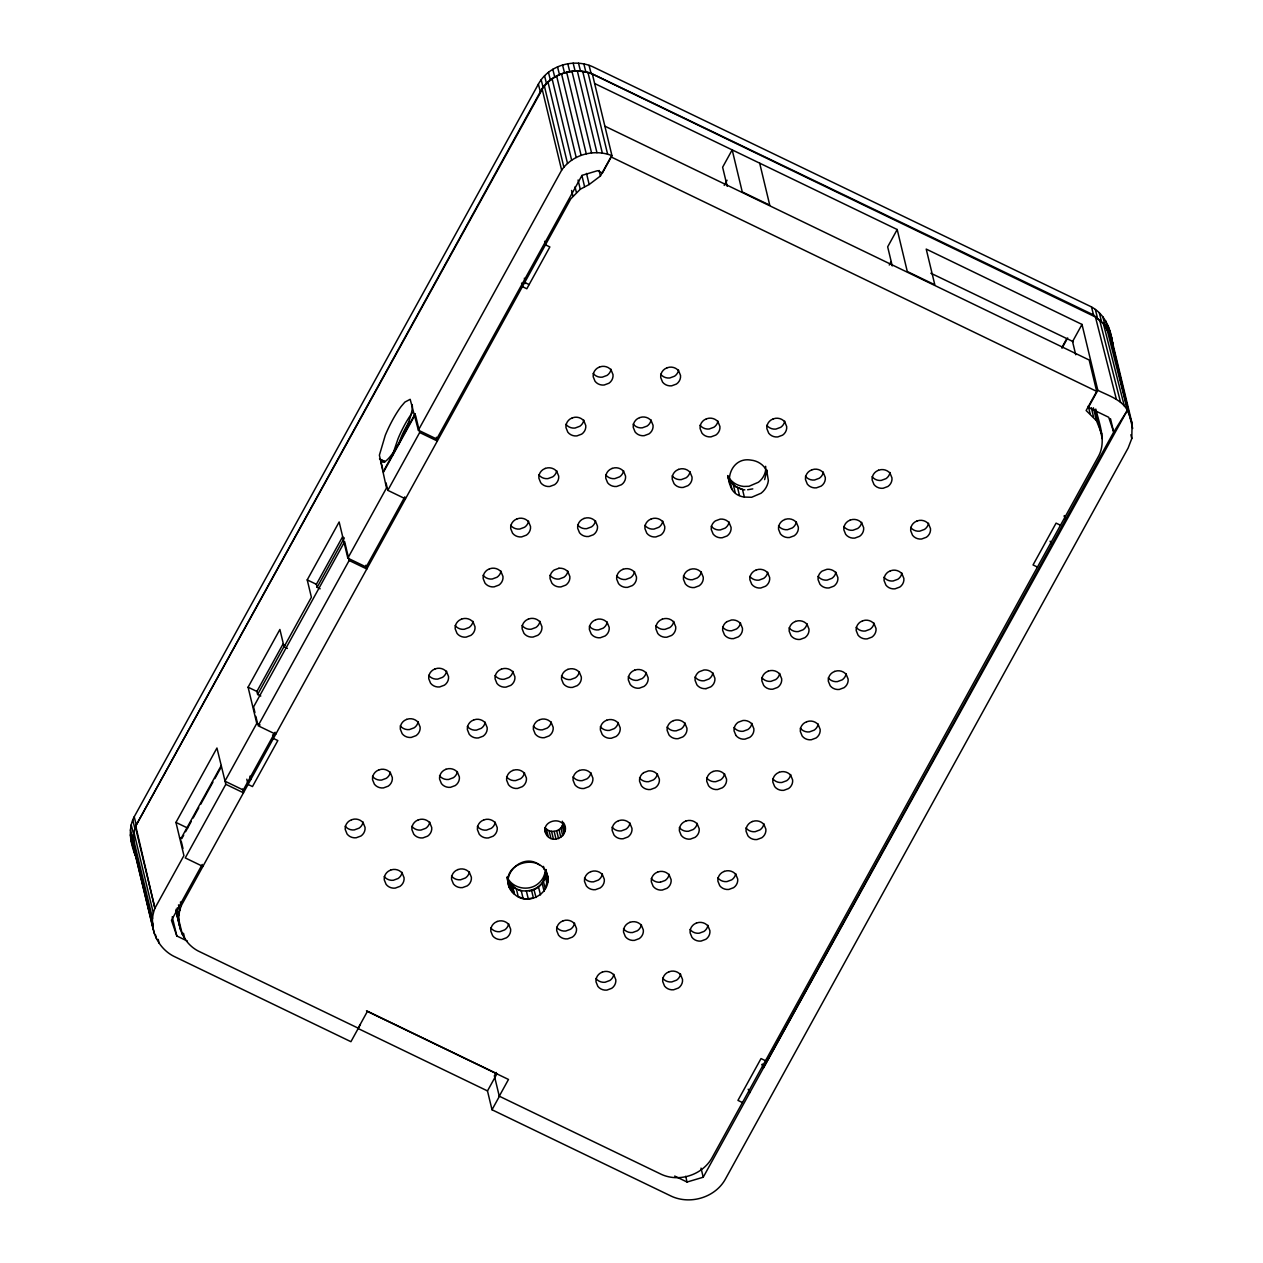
<?xml version="1.0" encoding="UTF-8"?>
<svg xmlns="http://www.w3.org/2000/svg" width="1263" height="1263" viewBox="0 0 1263 1263"><rect width="100%" height="100%" fill="white"/><g stroke="black" fill="none" stroke-linecap="round" stroke-linejoin="round"><path stroke-width="1.5" d="M539.522 865.013C521.761 850.93 496.106 878.543 514.088 893.825C527.681 907.592 553.541 892.31 547.021 873.885M130.91 839.927L136.151 857.435C130.799 844.821 127.342 829.554 134.21 816.782L538.385 84.132C548.758 64.997 574.76 57.782 593.989 67.349L1090.9 306.625C1104.494 313.682 1110.809 328.696 1112.624 343.189L1109.688 330.322M134.178 852.73L132.394 837.748L135.33 826.76L154.923 908.334C147.408 926.758 157.465 948.971 175.304 957.007L350.925 1041.691L360.413 1024.482M153.076 928.81L133.499 847.236L133.799 831.749L153.391 913.323M154.923 908.334L135.725 825.923L542.048 88.631C552.815 72.891 574.886 67.05 592.379 74.107L1095.447 316.997L1103.42 323.77L1111.203 336.968L1132.09 423.452L1131.79 438.529L1128.127 448.033L725.499 1178.916C715.411 1197.498 690.387 1204.965 671.411 1196.235L492.002 1109.751L487.486 1090.916L496.975 1073.724L366.475 1010.763M564.924 828.875C563.519 815.251 540.58 820.492 545.727 833.375C551.663 846.557 571.871 834.811 563.424 822.592M1101.825 434.03L1096.489 420.737L1086.148 410.522L1096.694 391.388L610.976 156.88L600.43 175.999L589.174 184.509L580.27 189.245L570.781 198.859L181.698 904.876C173.868 922.164 182.646 944.061 199.838 951.797L358.171 1028.145L367.391 1011.41L508.484 1079.455L499.264 1096.189L661.433 1174.385C679.478 1182.61 702.844 1174.811 712.269 1157.35L1097.831 457.474C1106.941 442.318 1099.552 424.542 1095.795 409.07M529.213 891.094C539.412 889.61 547.416 879.711 545.884 869.465L547.684 877.311M545.758 871.77L543.343 880.974L545.221 888.82L547.668 879.332L545.663 869.797M767.004 470.089L764.636 479.624M546.958 835.522L545.079 827.675C550.037 834.196 561.64 831.654 562.966 823.476M541.18 79.79L543.169 87.684L134.715 827.881L132.726 819.987M275.113 732.24L243.27 790.022L224.925 781.181L256.768 723.399L248.085 687.198L279.897 629.463L284.064 646.814L287.411 648.424M284.064 646.814L311.393 597.241L307.225 579.891L339.147 521.966L347.83 558.151L366.175 566.992L404.823 496.864M155.302 907.497L183.924 855.588L175.952 822.418L216.952 748.012L225.824 784.307L185.251 857.924L202.885 866.434M384.978 461.816L381.442 460.111L380.826 461.248L382.578 468.557M260.794 696.008L257.62 694.476L256.894 691.461L283.101 643.909M320.171 588.795L317.124 587.327L316.397 584.311L342.683 536.601M257.62 694.476L284.759 645.219M317.124 587.327L344.341 537.912M180.72 839.09L221.293 765.473M383.289 471.525L415.164 413.68M383.463 472.22L415.338 414.39M183.703 835.143L181.809 838.569L179.567 837.495M185.582 831.717L191.25 821.455M193.144 818.029L198.796 807.752M200.691 804.326L212.958 782.065M214.836 778.639L220.504 768.362M347.83 558.151L386.494 488.007L379.389 455.185L385.278 435.309A34.354 7.231 -64.2 0 1 401.208 406.386L404.918 402.076L410.175 399.313L418.369 430.178L436.698 439.019L582.006 175.368L597.573 170.694L602.404 173.031L611.955 155.681L592.379 74.107M418.369 430.178L561.64 170.189C572.392 154.449 594.478 148.608 611.955 155.681M254.937 712.553L253.579 706.901L344.641 541.653L349.156 560.488L258.094 725.736L275.729 734.245M405.455 498.853L387.82 490.344L419.679 432.514L415.622 415.574M202.254 864.429L171.468 920.301L176.82 935.978L187.413 941.093M544.637 241.296L545.458 244.817L549.863 246.948L526.813 288.769L522.408 286.638L521.587 283.117M724.204 185.393L727.046 180.246M594.636 83.516L897.204 229.534L887.668 246.838L892.246 265.925M889.263 265.025L891.157 261.583M496.217 1072.445L494.37 1075.792L499.264 1096.189M492.002 1109.751L499.595 1095.984M1062.072 347.183L1066.809 338.595M1061.994 348.241L1067.677 337.931M897.204 229.534L907.292 271.513L934.809 284.775L926.221 249.095L1082.012 324.433L1072.555 341.578L1075.729 354.761M1082.012 324.433L1097.831 390.314L1088.374 407.46L1108.709 417.279L1113.713 432.088L703.223 1177.227L687.056 1182.026L674.695 1176.058M761.857 1064.441L763.468 1067.882L1127.527 410.049L1109.23 332.264L1128.822 413.838L1132.09 423.452M543.343 880.974C538.512 889.436 528.013 892.436 518.935 890.241M544.29 86.358C555.104 72.733 574.712 67.713 591.037 73.238L1093.521 314.929L1104.809 324.607L1111.677 338.216M726.714 621.759L731.53 619.975A10.151 9.615 -13.5 0 1 740.607 623.717L742.455 628.232A9.709 9.204 -13.5 0 1 738.381 636.836L733.566 638.62A10.151 9.615 -13.5 0 1 724.488 634.879L722.657 630.363A9.709 9.204 -13.5 0 1 726.714 621.759M643.641 772.672L648.456 770.888A10.151 9.615 -13.5 0 1 657.534 774.629L659.365 779.145A9.709 9.204 -13.5 0 1 655.292 787.749L650.477 789.533A10.151 9.615 -13.5 0 1 641.399 785.791L639.567 781.276A9.709 9.204 -13.5 0 1 643.641 772.656M558.925 568.255L554.125 570.039A9.709 9.204 -13.5 0 0 550.052 578.643L551.884 583.159A10.151 9.615 -13.5 0 0 560.961 586.9L565.777 585.116A9.709 9.204 -13.5 0 0 569.85 576.512L568.018 571.997A10.151 9.615 -13.5 0 0 558.925 568.255M706.001 688.635L710.816 686.851A9.709 9.204 -13.5 0 0 714.89 678.247L713.058 673.716A10.151 9.615 -13.5 0 0 703.965 669.974L699.165 671.758A9.709 9.204 -13.5 0 0 695.092 680.378L696.923 684.893A10.151 9.615 -13.5 0 0 706.001 688.635M660.36 882.221L665.175 880.437A9.709 9.204 -13.5 0 0 669.169 874.28M506.937 877.248L508.878 882.269L516.362 888.852L518.256 896.698L525.455 899.098L533.396 898.009L531.518 890.162M752.795 488.892L747.633 489.744M744.349 497.069L751.643 497.275L761.068 493.233A19.403 18.377 -13.5 0 0 768.362 480.54L766.783 470.957L764.068 466.805A20.334 19.245 -13.5 0 0 750.696 460.079C727.267 456.132 720.336 493.801 744.349 497.069L742.439 489.302L735.066 486.397L728.514 478.788M513.741 887.826L520.893 890.51M1097.831 390.314C1109.025 395.982 1124.591 400.403 1128.822 413.838M930.847 273.218L1073.345 341.736M605.23 126.347L1089.164 360.002L1096.694 391.388M1060.494 525.25L1056.089 523.119L1033.039 564.956L1037.46 567.071M524.713 282.454L529.118 284.585M419.679 432.514L437.33 441.024L436.414 437.251M379.5 458.895L384.505 461.311M349.156 560.488L366.807 568.997L365.891 565.224M307.225 579.891L316.397 584.311M248.085 687.198L256.894 691.461M256.768 723.399L260.099 725.009M225.824 784.307L243.459 792.801L242.559 789.043M765.457 1060.715L761.021 1058.568L737.955 1100.389L742.407 1102.536M175.952 822.418L187.619 828.039M358.755 1028.824L487.486 1090.916M727.867 476.546C730.361 483.808 737.308 489.049 744.823 489.87M727.741 475.567L730.456 479.719A20.334 19.245 -13.5 0 0 743.812 486.46L749.006 486.287L758.432 482.245A19.403 18.377 -13.5 0 0 765.725 469.568L765.646 466.3M507.189 877.232C512.478 888.473 528.313 891.599 537.88 883.911A19.403 18.377 -13.5 0 0 545.174 871.217M508.073 881.542L509.905 884.384M836.043 573.039L837.874 577.554A9.709 9.204 -13.5 0 1 833.817 586.174L829.002 587.958A10.151 9.615 -13.5 0 1 819.924 584.216L818.092 579.685A9.709 9.204 -13.5 0 1 822.15 571.081L826.965 569.297A10.151 9.615 -13.5 0 1 836.043 573.039M729.24 522.866L731.072 527.381A9.709 9.204 -13.5 0 1 727.014 535.986L722.199 537.77A10.151 9.615 -13.5 0 1 713.121 534.028L711.274 529.513A9.709 9.204 -13.5 0 1 715.347 520.909L720.163 519.125A10.151 9.615 -13.5 0 1 729.24 522.866M735.903 735.398L734.071 730.882A9.709 9.204 -13.5 0 1 738.145 722.278L742.96 720.494A10.151 9.615 -13.5 0 1 752.038 724.236L753.869 728.751A9.709 9.204 -13.5 0 1 749.796 737.355L744.981 739.139A10.151 9.615 -13.5 0 1 735.903 735.398M1064.046 515.888L1065.656 519.33L1064.741 515.572M1050.106 541.196L1051.7 544.637M748.201 1089.227L749.796 1092.669M133.499 847.236L136.846 857.103M547.732 877.043C543.074 850.488 497.985 862.961 509.826 888.205L507.947 880.358M533.965 889.752L536.08 897.504M1111.203 336.968L1112.908 345.225M508.878 882.269L510.868 890.052M1106.625 327.843L1127.527 410.049L1113.713 432.088L1110.493 418.7M1103.42 323.77L1124.323 405.976M1099.663 320.139L1120.565 402.344M1095.447 316.997L1116.35 399.203M538.527 887.115L540.517 894.899M545.19 876.364L547.179 884.242M1108.046 325.522L1110.019 333.416M1105.741 320.96L1107.73 328.854M1102.82 316.713L1104.809 324.607M1099.331 312.877L1101.32 320.77M1095.337 309.482L1097.326 317.376M1091.532 307.035L1093.521 314.929M589.047 65.344L591.037 73.238M583.869 63.971L585.858 71.865M578.533 63.229L580.522 71.123M573.134 63.15L575.123 71.044M567.782 63.734L569.755 71.628M562.54 64.966L564.529 72.859M557.52 66.828L559.493 74.722M552.784 69.291L554.773 77.185M548.442 72.307L550.431 80.201M544.558 75.827L546.532 83.721M538.385 84.132L540.375 92.025M134.21 816.782L136.199 824.676M131.226 824.85L133.215 832.743M130.405 829.854L132.394 837.748M130.31 834.906L132.283 842.8M545.727 871.486L547.668 879.332M512.162 886.026L514.088 893.825M507.205 878.827L508.358 883.532M737.56 487.613L739.471 495.428M733.314 484.787L735.208 492.617M1113.113 346.899L1132.69 428.473M1130.874 434.74L1131.79 438.529M1095.558 410.57L1102.331 438.814M1095.337 410.143L1098.873 424.921M1093.379 407.807L1096.489 420.737M1091.311 407.665L1093.537 416.901M1088.296 406.086L1090.064 413.475M759.679 163.164L769.751 205.174L742.249 191.897L732.177 149.871L722.625 167.221L727.204 186.308M730.014 481.014L731.893 488.86M588.021 72.638L607.614 154.197M582.748 71.549L602.34 153.123M577.38 71.123L596.957 152.681M599.104 170.473L600.43 175.999M571.981 71.344L591.558 152.918M566.661 72.244L586.253 153.802M586.521 173.441L589.174 184.509M561.514 73.775L581.091 155.333M581.911 175.525L584.564 186.608M556.62 75.922L576.196 157.48M578.059 180.025L580.27 189.245M552.073 78.638L571.65 160.212M575.028 186.861L576.37 192.402M547.937 81.906L567.513 163.464M571.571 190.445L572.913 195.986M544.29 85.631L563.866 167.205M542.048 88.631L561.64 170.189M762.552 1064.109L763.468 1067.882M701.028 1168.133L703.223 1177.227M685.683 1176.279L687.056 1182.026M562.335 821.218L564.845 831.322M562.224 825.828L564.103 833.675M560.867 827.928L562.745 835.774M558.972 829.633L560.851 837.48M556.683 830.817L558.578 838.664M554.157 831.417L556.052 839.264M551.568 831.37L553.447 839.216M549.073 830.691L550.952 838.537M546.39 828.844L548.268 836.69M544.969 830.233L545.727 833.375M543.485 866.402L544.242 869.544M542.206 883.469L544.1 891.315M512.589 886.326L514.483 894.172M511.515 885.347L513.394 893.194M509.999 883.626L511.878 891.457M508.073 880.595L509.952 888.442M386.004 482.813L387.82 490.344M272.587 734.94L273.424 738.429L277.828 740.56L252.474 786.565L248.069 784.434L246.806 779.208M255.836 716.326L257.636 723.857M249.963 776.114L250.8 779.587M181.177 840.984L182.977 848.515M180.435 901.971L181.319 905.666M178.493 904.892L179.82 910.434M183.514 933.294L184.84 938.835M177.215 907.955L178.999 915.328M176.173 909.202L182.377 934.541M176.11 911.507L180.546 929.963M175.81 910.418L179.362 925.179M172.21 916.812L176.82 935.978M158.207 939.419L159.122 943.224M132.978 836.895L152.555 918.454M151.876 919.701L153.249 925.4M155.523 934.888L156.438 938.677M132.868 842.074L152.46 923.648M134.825 852.272L154.418 933.846M728.135 476.404L728.877 479.545M728.23 478.124L729.73 484.392M526.387 890.999L528.281 898.94M521.224 890.541L523.087 898.467M524.35 278.223L525.582 283.496M510.71 884.479L512.525 892.373M547.116 879.001L547.81 882.206M412.085 404.523L412.401 406.512A32.98 6.947 -64.2 0 1 400.592 440.14L396.55 447.339A32.98 6.947 -64.2 0 1 381.6 461.137L381.442 460.111M393.03 454.822A29.712 6.252 -64.2 0 1 393.724 451.444L398.098 438.577A30.596 6.441 -64.2 0 1 412.291 412.827M398.903 443.818A19.324 4.073 -64.2 0 1 409.654 421.416M600.351 726.667A10.151 9.615 -13.5 0 0 609.429 730.409L614.244 728.625A9.709 9.204 -13.5 0 0 618.239 722.468M573.039 776.919A10.151 9.615 -13.5 0 0 582.117 780.66L586.932 778.876A9.709 9.204 -13.5 0 0 590.926 772.719M680.552 973.994A9.709 9.204 -13.5 0 1 676.558 980.167L671.742 981.935A10.151 9.615 -13.5 0 1 662.665 978.194M384.22 876.538A10.151 9.615 -13.5 0 0 393.298 880.279L398.113 878.495A9.709 9.204 -13.5 0 0 402.108 872.338M429.767 822.134A9.709 9.204 -13.5 0 1 425.773 828.291L420.958 830.075A10.151 9.615 -13.5 0 1 411.88 826.334M612.129 827.186A10.151 9.615 -13.5 0 0 621.207 830.928L626.022 829.144A9.709 9.204 -13.5 0 0 630.016 822.987M700.065 425.268A10.151 9.615 -13.5 0 0 709.143 429.01L713.958 427.226A9.709 9.204 -13.5 0 0 717.952 421.068M672.184 475.867A10.151 9.615 -13.5 0 0 681.262 479.608L686.077 477.824A9.709 9.204 -13.5 0 0 690.072 471.667M616.628 575.754A10.151 9.615 -13.5 0 0 625.706 579.496L630.521 577.712A9.709 9.204 -13.5 0 0 634.515 571.555M565.919 424.321A10.151 9.615 -13.5 0 0 575.012 428.062L579.812 426.278A9.709 9.204 -13.5 0 0 583.806 420.121M538.843 474.888A10.151 9.615 -13.5 0 0 547.921 478.63L552.736 476.846A9.709 9.204 -13.5 0 0 556.73 470.689M455.154 625.548A10.151 9.615 -13.5 0 0 464.231 629.29L469.047 627.506A9.709 9.204 -13.5 0 0 473.041 621.349M660.36 882.221A10.151 9.615 -13.5 0 1 651.282 878.48M818.187 723.983A9.709 9.204 -13.5 0 1 814.193 730.14L809.378 731.924A10.151 9.615 -13.5 0 1 800.3 728.183M828.275 677.884A10.151 9.615 -13.5 0 0 837.353 681.625L842.168 679.841A9.709 9.204 -13.5 0 0 846.163 673.684M818.045 576.37A10.151 9.615 -13.5 0 0 827.123 580.112L831.922 578.328A9.709 9.204 -13.5 0 0 835.917 572.171M872.117 476.688A10.151 9.615 -13.5 0 0 881.195 480.429L886.01 478.645A9.709 9.204 -13.5 0 0 890.005 472.488M910.655 527.429A10.151 9.615 -13.5 0 0 919.732 531.17L924.532 529.386A9.709 9.204 -13.5 0 0 928.542 523.229M884.021 577.254A10.151 9.615 -13.5 0 0 893.115 580.996L897.914 579.228A9.709 9.204 -13.5 0 0 901.908 573.055M577.633 524.919A10.151 9.615 -13.5 0 0 586.711 528.66L591.526 526.876A9.709 9.204 -13.5 0 0 595.52 520.719M856.172 627.301A10.151 9.615 -13.5 0 0 865.25 631.042L870.065 629.258A9.709 9.204 -13.5 0 0 874.059 623.101M655.876 625.627A10.151 9.615 -13.5 0 0 664.954 629.369L669.769 627.585A9.709 9.204 -13.5 0 0 673.763 621.428M683.409 575.975A10.151 9.615 -13.5 0 0 692.487 579.717L697.302 577.933A9.709 9.204 -13.5 0 0 701.297 571.776M766.83 425.347A10.151 9.615 -13.5 0 0 775.908 429.088L780.723 427.304A9.709 9.204 -13.5 0 0 784.718 421.147M556.651 927.295A10.151 9.615 -13.5 0 0 565.729 931.036L570.544 929.252A9.709 9.204 -13.5 0 0 574.539 923.095M451.523 876.033A10.151 9.615 -13.5 0 0 460.6 879.774L465.416 877.99A9.709 9.204 -13.5 0 0 469.41 871.833M477.382 826.381A10.151 9.615 -13.5 0 0 486.46 830.123L491.275 828.339A9.709 9.204 -13.5 0 0 495.27 822.181M584.469 878.101A10.151 9.615 -13.5 0 0 593.547 881.842L598.362 880.058A9.709 9.204 -13.5 0 0 602.356 873.901M345.194 826.191A10.151 9.615 -13.5 0 0 354.272 829.933L359.087 828.149A9.709 9.204 -13.5 0 0 363.081 821.992M439.524 775.735A10.151 9.615 -13.5 0 0 448.618 779.476L453.417 777.692A9.709 9.204 -13.5 0 0 457.411 771.535M400.276 725.846A10.151 9.615 -13.5 0 0 409.354 729.588L414.169 727.804A9.709 9.204 -13.5 0 0 418.164 721.647M467.342 726.383A10.151 9.615 -13.5 0 0 476.419 730.125L481.219 728.341A9.709 9.204 -13.5 0 0 485.213 722.183M506.589 776.84A10.151 9.615 -13.5 0 0 515.667 780.581L520.467 778.797A9.709 9.204 -13.5 0 0 524.477 772.64M533.333 726.114A10.151 9.615 -13.5 0 0 542.411 729.856L547.226 728.088A9.709 9.204 -13.5 0 0 551.221 721.915M428.694 675.358A10.151 9.615 -13.5 0 0 437.772 679.099L442.587 677.315A9.709 9.204 -13.5 0 0 446.581 671.158M561.482 675.831A10.151 9.615 -13.5 0 0 570.56 679.573L575.375 677.789A9.709 9.204 -13.5 0 0 579.37 671.632M644.904 525.345A10.151 9.615 -13.5 0 0 653.981 529.086L658.797 527.303A9.709 9.204 -13.5 0 0 662.791 521.145M589.347 626.164A10.151 9.615 -13.5 0 0 598.425 629.905L603.24 628.137A9.709 9.204 -13.5 0 0 607.235 621.964M660.675 374.243A10.151 9.615 -13.5 0 0 669.753 377.984L674.568 376.2A9.709 9.204 -13.5 0 0 678.563 370.043M633.205 424.1A10.151 9.615 -13.5 0 0 642.283 427.841L647.098 426.057A9.709 9.204 -13.5 0 0 651.092 419.9M605.719 474.888A10.151 9.615 -13.5 0 0 614.797 478.63L619.596 476.846A9.709 9.204 -13.5 0 0 623.59 470.689M550.005 575.312A10.151 9.615 -13.5 0 0 559.083 579.054L563.898 577.27A9.709 9.204 -13.5 0 0 567.892 571.113M522.077 625.485A10.151 9.615 -13.5 0 0 531.155 629.227L535.97 627.443A9.709 9.204 -13.5 0 0 539.964 621.285M593.168 373.438A10.151 9.615 -13.5 0 0 602.246 377.179L607.061 375.395A9.709 9.204 -13.5 0 0 611.055 369.238M510.662 525.313A10.151 9.615 -13.5 0 0 519.74 529.055L524.555 527.271A9.709 9.204 -13.5 0 0 528.55 521.114M483.129 575.281A10.151 9.615 -13.5 0 0 492.207 579.022L497.022 577.238A9.709 9.204 -13.5 0 0 501.016 571.081M690.072 929.489A10.151 9.615 -13.5 0 0 699.149 933.231L703.965 931.447A9.709 9.204 -13.5 0 0 707.959 925.29M735.745 873.664A9.709 9.204 -13.5 0 1 731.751 879.822L726.935 881.59A10.151 9.615 -13.5 0 1 717.858 877.864M679.352 827.533A10.151 9.615 -13.5 0 0 688.43 831.275L693.245 829.491A9.709 9.204 -13.5 0 0 697.239 823.334M746.023 827.96A10.151 9.615 -13.5 0 0 755.1 831.701L759.916 829.917A9.709 9.204 -13.5 0 0 763.91 823.76M772.782 778.75A10.151 9.615 -13.5 0 0 781.86 782.492L786.675 780.708A9.709 9.204 -13.5 0 0 790.67 774.551M706.696 777.929A10.151 9.615 -13.5 0 0 715.774 781.671L720.589 779.887A9.709 9.204 -13.5 0 0 724.583 773.73M667.101 727.093A10.151 9.615 -13.5 0 0 676.179 730.835L680.994 729.051A9.709 9.204 -13.5 0 0 684.988 722.894M734.024 727.551A10.151 9.615 -13.5 0 0 743.102 731.293L747.917 729.509A9.709 9.204 -13.5 0 0 751.911 723.352M761.826 677.615A10.151 9.615 -13.5 0 0 770.904 681.357L775.719 679.573A9.709 9.204 -13.5 0 0 779.713 673.416M695.045 677.047A10.151 9.615 -13.5 0 0 704.123 680.789L708.938 679.005A9.709 9.204 -13.5 0 0 712.932 672.847M722.61 627.032A10.151 9.615 -13.5 0 0 731.687 630.774L736.503 628.99A9.709 9.204 -13.5 0 0 740.497 622.833M789.138 627.853A10.151 9.615 -13.5 0 0 798.216 631.595L803.031 629.811A9.709 9.204 -13.5 0 0 807.025 623.654M628.295 676.605A10.151 9.615 -13.5 0 0 637.373 680.347L642.188 678.563A9.709 9.204 -13.5 0 0 646.182 672.405M595.962 978.525A10.151 9.615 -13.5 0 0 605.04 982.267L609.855 980.483A9.709 9.204 -13.5 0 0 613.85 974.326M623.496 928.794A10.151 9.615 -13.5 0 0 632.574 932.536L637.389 930.752A9.709 9.204 -13.5 0 0 641.383 924.595M639.52 777.945A10.151 9.615 -13.5 0 0 648.598 781.686L653.413 779.903A9.709 9.204 -13.5 0 0 657.407 773.745M372.474 776.335A10.151 9.615 -13.5 0 0 381.568 780.076L386.367 778.292A9.709 9.204 -13.5 0 0 390.362 772.135M495.049 675.547A10.151 9.615 -13.5 0 0 504.126 679.289L508.942 677.505A9.709 9.204 -13.5 0 0 512.936 671.348M805.447 476.277A10.151 9.615 -13.5 0 0 814.524 480.019L819.34 478.235A9.709 9.204 -13.5 0 0 823.334 472.078M778.497 525.945A10.151 9.615 -13.5 0 0 787.575 529.686L792.39 527.902A9.709 9.204 -13.5 0 0 796.385 521.745M749.827 576.402A10.151 9.615 -13.5 0 0 758.921 580.159L763.72 578.375A9.709 9.204 -13.5 0 0 767.715 572.202M843.81 526.529A10.151 9.615 -13.5 0 0 852.888 530.271L857.703 528.487A9.709 9.204 -13.5 0 0 861.698 522.329M508.673 923.742A9.709 9.204 -13.5 0 1 504.679 929.9L499.864 931.684A10.151 9.615 -13.5 0 1 490.786 927.942M711.243 526.182A10.151 9.615 -13.5 0 0 720.32 529.923L725.12 528.139A9.709 9.204 -13.5 0 0 729.114 521.982M599.562 366.965L597.288 368.165A9.709 9.204 -13.5 0 0 593.215 376.769L595.047 381.284A10.151 9.615 -13.5 0 0 604.124 385.026L608.94 383.242A9.709 9.204 -13.5 0 0 613.013 374.637L611.181 370.122A10.151 9.615 -13.5 0 0 602.104 366.381L599.562 366.965M667.085 367.77L664.796 368.954A9.709 9.204 -13.5 0 0 660.723 377.574L662.554 382.089A10.151 9.615 -13.5 0 0 671.648 385.831L676.447 384.047A9.709 9.204 -13.5 0 0 680.52 375.443L678.689 370.912A10.151 9.615 -13.5 0 0 669.611 367.17L667.085 367.77M572.328 417.848L570.039 419.032A9.709 9.204 -13.5 0 0 565.982 427.636L567.813 432.167A10.151 9.615 -13.5 0 0 576.891 435.909L581.706 434.125A9.709 9.204 -13.5 0 0 585.764 425.505L583.932 420.989A10.151 9.615 -13.5 0 0 574.854 417.248L572.328 417.848M639.599 417.627L637.326 418.811A9.709 9.204 -13.5 0 0 633.252 427.415L635.084 431.946A10.151 9.615 -13.5 0 0 644.162 435.688L648.977 433.904A9.709 9.204 -13.5 0 0 653.05 425.299L651.219 420.768A10.151 9.615 -13.5 0 0 642.141 417.027L639.599 417.627M545.253 468.415L542.964 469.615A9.709 9.204 -13.5 0 0 538.891 478.219L540.722 482.734A10.151 9.615 -13.5 0 0 549.815 486.476L554.615 484.692A9.709 9.204 -13.5 0 0 558.688 476.088L556.857 471.573A10.151 9.615 -13.5 0 0 547.779 467.831L545.253 468.415M706.459 418.795L704.186 419.979A9.709 9.204 -13.5 0 0 700.112 428.599L701.944 433.114A10.151 9.615 -13.5 0 0 711.022 436.856L715.837 435.072A9.709 9.204 -13.5 0 0 719.91 426.468L718.079 421.937A10.151 9.615 -13.5 0 0 709.001 418.195L706.459 418.795M612.113 468.415L609.824 469.599A9.709 9.204 -13.5 0 0 605.766 478.203L607.598 482.734A10.151 9.615 -13.5 0 0 616.676 486.476L621.491 484.692A9.709 9.204 -13.5 0 0 625.548 476.072L623.717 471.557A10.151 9.615 -13.5 0 0 614.639 467.815L612.113 468.415M517.072 518.84L514.783 520.024A9.709 9.204 -13.5 0 0 510.71 528.629L512.541 533.16A10.151 9.615 -13.5 0 0 521.635 536.901L526.434 535.117A9.709 9.204 -13.5 0 0 530.507 526.497L528.676 521.982A10.151 9.615 -13.5 0 0 519.598 518.24L517.072 518.84M773.224 418.874L770.935 420.058A9.709 9.204 -13.5 0 0 766.878 428.662L768.709 433.193A10.151 9.615 -13.5 0 0 777.787 436.935L782.602 435.151A9.709 9.204 -13.5 0 0 786.675 426.531L784.844 422.016A10.151 9.615 -13.5 0 0 775.75 418.274L773.224 418.874M584.043 518.446L581.754 519.646A9.709 9.204 -13.5 0 0 577.68 528.25L579.528 532.765A10.151 9.615 -13.5 0 0 588.605 536.507L593.421 534.723A9.709 9.204 -13.5 0 0 597.478 526.118L595.647 521.603A10.151 9.615 -13.5 0 0 586.569 517.862L584.043 518.446M678.578 469.394L676.289 470.578A9.709 9.204 -13.5 0 0 672.232 479.198L674.063 483.713A10.151 9.615 -13.5 0 0 683.141 487.455L687.956 485.671A9.709 9.204 -13.5 0 0 692.029 477.067L690.182 472.536A10.151 9.615 -13.5 0 0 681.104 468.794L678.578 469.394M489.523 568.808L487.234 570.008A9.709 9.204 -13.5 0 0 483.176 578.612L485.008 583.127A10.151 9.615 -13.5 0 0 494.086 586.869L498.901 585.085A9.709 9.204 -13.5 0 0 502.974 576.481L501.127 571.965A10.151 9.615 -13.5 0 0 492.049 568.224L489.523 568.808M651.313 518.872L649.024 520.072A9.709 9.204 -13.5 0 0 644.951 528.676L646.798 533.191A10.151 9.615 -13.5 0 0 655.876 536.933L660.691 535.149A9.709 9.204 -13.5 0 0 664.748 526.545L662.917 522.029A10.151 9.615 -13.5 0 0 653.839 518.288L651.313 518.872M461.563 619.075L459.274 620.275A9.709 9.204 -13.5 0 0 455.201 628.879L457.032 633.394A10.151 9.615 -13.5 0 0 466.11 637.136L470.925 635.352A9.709 9.204 -13.5 0 0 474.999 626.748L473.167 622.233A10.151 9.615 -13.5 0 0 464.089 618.491L461.563 619.075M811.841 469.804L809.567 470.988A9.709 9.204 -13.5 0 0 805.494 479.593L807.325 484.124A10.151 9.615 -13.5 0 0 816.403 487.85L821.218 486.081A9.709 9.204 -13.5 0 0 825.292 477.461L823.46 472.946A10.151 9.615 -13.5 0 0 814.367 469.204L811.841 469.804M623.038 569.281L620.749 570.481A9.709 9.204 -13.5 0 0 616.676 579.086L618.523 583.601A10.151 9.615 -13.5 0 0 627.6 587.342L632.416 585.558A9.709 9.204 -13.5 0 0 636.473 576.954L634.642 572.439A10.151 9.615 -13.5 0 0 625.564 568.697L623.038 569.281M528.471 619.012L526.197 620.196A9.709 9.204 -13.5 0 0 522.124 628.8L523.956 633.331A10.151 9.615 -13.5 0 0 533.033 637.057L537.849 635.289A9.709 9.204 -13.5 0 0 541.922 626.669L540.09 622.154A10.151 9.615 -13.5 0 0 530.997 618.412L528.471 619.012M435.088 668.885L432.814 670.069A9.709 9.204 -13.5 0 0 428.741 678.689L430.572 683.204A10.151 9.615 -13.5 0 0 439.65 686.946L444.465 685.162A9.709 9.204 -13.5 0 0 448.539 676.558L446.707 672.027A10.151 9.615 -13.5 0 0 437.63 668.285L435.088 668.885M878.527 470.231L876.238 471.415A9.709 9.204 -13.5 0 0 872.165 480.019L873.996 484.534A10.151 9.615 -13.5 0 0 883.09 488.276L887.889 486.492A9.709 9.204 -13.5 0 0 891.962 477.888L890.131 473.372A10.151 9.615 -13.5 0 0 881.053 469.631L878.527 470.231M784.891 519.472L782.602 520.672A9.709 9.204 -13.5 0 0 778.545 529.276L780.376 533.791A10.151 9.615 -13.5 0 0 789.454 537.533L794.269 535.749A9.709 9.204 -13.5 0 0 798.327 527.145L796.495 522.629A10.151 9.615 -13.5 0 0 787.417 518.888L784.891 519.472M689.819 569.502L687.53 570.687A9.709 9.204 -13.5 0 0 683.457 579.291L685.304 583.822A10.151 9.615 -13.5 0 0 694.382 587.563L699.197 585.779A9.709 9.204 -13.5 0 0 703.254 577.159L701.423 572.644A10.151 9.615 -13.5 0 0 692.345 568.903L689.819 569.502M595.741 619.707L593.468 620.891A9.709 9.204 -13.5 0 0 589.395 629.495L591.226 634.01A10.151 9.615 -13.5 0 0 600.304 637.752L605.119 635.968A9.709 9.204 -13.5 0 0 609.192 627.364L607.361 622.848A10.151 9.615 -13.5 0 0 598.267 619.107L595.741 619.707M501.443 669.09L499.153 670.274A9.709 9.204 -13.5 0 0 495.096 678.878L496.927 683.394A10.151 9.615 -13.5 0 0 506.005 687.135L510.82 685.351A9.709 9.204 -13.5 0 0 514.894 676.747L513.062 672.232A10.151 9.615 -13.5 0 0 503.969 668.49L501.443 669.09M406.67 719.373L404.381 720.557A9.709 9.204 -13.5 0 0 400.324 729.161L402.155 733.692A10.151 9.615 -13.5 0 0 411.233 737.434L416.048 735.65A9.709 9.204 -13.5 0 0 420.121 727.03L418.274 722.515A10.151 9.615 -13.5 0 0 409.196 718.773L406.67 719.373M850.22 520.056L847.931 521.24A9.709 9.204 -13.5 0 0 843.858 529.844L845.689 534.36A10.151 9.615 -13.5 0 0 854.783 538.101L859.582 536.317A9.709 9.204 -13.5 0 0 863.655 527.713L861.824 523.198A10.151 9.615 -13.5 0 0 852.746 519.456L850.22 520.056M756.237 569.945L753.948 571.129A9.709 9.204 -13.5 0 0 749.875 579.733L751.722 584.248A10.151 9.615 -13.5 0 0 760.8 587.99L765.615 586.206A9.709 9.204 -13.5 0 0 769.672 577.601L767.841 573.086A10.151 9.615 -13.5 0 0 758.763 569.345L756.237 569.945M662.286 619.154L659.996 620.338A9.709 9.204 -13.5 0 0 655.923 628.942L657.755 633.473A10.151 9.615 -13.5 0 0 666.832 637.215L671.648 635.431A9.709 9.204 -13.5 0 0 675.721 626.811L673.889 622.296A10.151 9.615 -13.5 0 0 664.812 618.554L662.286 619.154M567.876 669.358L565.587 670.558A9.709 9.204 -13.5 0 0 561.53 679.162L563.361 683.678A10.151 9.615 -13.5 0 0 572.439 687.419L577.254 685.635A9.709 9.204 -13.5 0 0 581.327 677.031L579.496 672.516A10.151 9.615 -13.5 0 0 570.402 668.774L567.876 669.358M473.736 719.91L471.446 721.094A9.709 9.204 -13.5 0 0 467.389 729.698L469.22 734.229A10.151 9.615 -13.5 0 0 478.298 737.971L483.113 736.187A9.709 9.204 -13.5 0 0 487.171 727.567L485.339 723.052A10.151 9.615 -13.5 0 0 476.262 719.31L473.736 719.91M378.884 769.877L376.595 771.062A9.709 9.204 -13.5 0 0 372.538 779.666L374.369 784.181A10.151 9.615 -13.5 0 0 383.447 787.923L388.262 786.139A9.709 9.204 -13.5 0 0 392.319 777.534L390.488 773.019A10.151 9.615 -13.5 0 0 381.41 769.278L378.884 769.877M917.049 520.956L914.759 522.14A9.709 9.204 -13.5 0 0 910.702 530.744L912.533 535.275A10.151 9.615 -13.5 0 0 921.611 539.017L926.426 537.233A9.709 9.204 -13.5 0 0 930.484 528.613L928.652 524.098A10.151 9.615 -13.5 0 0 919.575 520.356L917.049 520.956M539.743 719.657L537.454 720.841A9.709 9.204 -13.5 0 0 533.381 729.446L535.212 733.961A10.151 9.615 -13.5 0 0 544.306 737.703L549.105 735.919A9.709 9.204 -13.5 0 0 553.178 727.314L551.347 722.799A10.151 9.615 -13.5 0 0 542.269 719.057L539.743 719.657M634.705 670.132L632.416 671.316A9.709 9.204 -13.5 0 0 628.343 679.936L630.19 684.451A10.151 9.615 -13.5 0 0 639.267 688.193L644.083 686.409A9.709 9.204 -13.5 0 0 648.14 677.805L646.309 673.274A10.151 9.615 -13.5 0 0 637.231 669.548L634.705 670.132M445.934 769.278L443.645 770.462A9.709 9.204 -13.5 0 0 439.587 779.066L441.419 783.581A10.151 9.615 -13.5 0 0 450.496 787.323L455.311 785.539A9.709 9.204 -13.5 0 0 459.369 776.934L457.538 772.419A10.151 9.615 -13.5 0 0 448.46 768.678L445.934 769.278M351.603 819.719L349.314 820.903A9.709 9.204 -13.5 0 0 345.241 829.523L347.088 834.038A10.151 9.615 -13.5 0 0 356.166 837.779L360.981 835.995A9.709 9.204 -13.5 0 0 365.039 827.391L363.207 822.86A10.151 9.615 -13.5 0 0 354.129 819.119L351.603 819.719M890.431 570.797L888.142 571.981A9.709 9.204 -13.5 0 0 884.084 580.585L885.916 585.101A10.151 9.615 -13.5 0 0 894.993 588.842L899.809 587.058A9.709 9.204 -13.5 0 0 903.866 578.454L902.035 573.939A10.151 9.615 -13.5 0 0 892.957 570.197L890.431 570.797M795.548 621.396L793.259 622.58A9.709 9.204 -13.5 0 0 789.186 631.184L791.017 635.699A10.151 9.615 -13.5 0 0 800.111 639.441L804.926 637.657A9.709 9.204 -13.5 0 0 808.983 629.053L807.152 624.538A10.151 9.615 -13.5 0 0 798.074 620.796L795.548 621.396M606.745 720.194L604.472 721.378A9.709 9.204 -13.5 0 0 600.399 729.998L602.23 734.513A10.151 9.615 -13.5 0 0 611.308 738.255L616.123 736.471A9.709 9.204 -13.5 0 0 620.196 727.867L618.365 723.336A10.151 9.615 -13.5 0 0 609.271 719.594L606.745 720.194M418.29 819.861L416.001 821.045A9.709 9.204 -13.5 0 0 411.927 829.665L413.759 834.18A10.151 9.615 -13.5 0 0 422.837 837.922L427.652 836.138A9.709 9.204 -13.5 0 0 431.725 827.533L429.894 823.002A10.151 9.615 -13.5 0 0 420.816 819.261L418.29 819.861M512.983 770.367L510.694 771.567A9.709 9.204 -13.5 0 0 506.637 780.171L508.468 784.686A10.151 9.615 -13.5 0 0 517.546 788.428L522.361 786.644A9.709 9.204 -13.5 0 0 526.418 778.04L524.587 773.524A10.151 9.615 -13.5 0 0 515.509 769.783L512.983 770.367M862.582 620.828L860.292 622.012A9.709 9.204 -13.5 0 0 856.219 630.616L858.051 635.147A10.151 9.615 -13.5 0 0 867.128 638.889L871.944 637.105A9.709 9.204 -13.5 0 0 876.017 628.485L874.185 623.969A10.151 9.615 -13.5 0 0 865.108 620.228L862.582 620.828M673.495 720.62L671.221 721.805A9.709 9.204 -13.5 0 0 667.148 730.409L668.98 734.94A10.151 9.615 -13.5 0 0 678.057 738.681L682.873 736.897A9.709 9.204 -13.5 0 0 686.946 728.277L685.114 723.762A10.151 9.615 -13.5 0 0 676.021 720.021L673.495 720.62M768.236 671.142L765.946 672.326A9.709 9.204 -13.5 0 0 761.873 680.931L763.705 685.462A10.151 9.615 -13.5 0 0 772.798 689.203L777.613 687.419A9.709 9.204 -13.5 0 0 781.671 678.799L779.839 674.284A10.151 9.615 -13.5 0 0 770.762 670.542L768.236 671.142M483.776 819.908L481.503 821.092A9.709 9.204 -13.5 0 0 477.43 829.696L479.261 834.227A10.151 9.615 -13.5 0 0 488.339 837.969L493.154 836.185A9.709 9.204 -13.5 0 0 497.227 827.565L495.396 823.05A10.151 9.615 -13.5 0 0 486.318 819.308L483.776 819.908M579.433 770.446L577.159 771.646A9.709 9.204 -13.5 0 0 573.086 780.25L574.918 784.765A10.151 9.615 -13.5 0 0 583.995 788.507L588.811 786.723A9.709 9.204 -13.5 0 0 592.884 778.119L591.052 773.603A10.151 9.615 -13.5 0 0 581.959 769.862L579.433 770.446M390.63 870.065L388.341 871.249A9.709 9.204 -13.5 0 0 384.268 879.869L386.115 884.384A10.151 9.615 -13.5 0 0 395.193 888.126L400.008 886.342A9.709 9.204 -13.5 0 0 404.065 877.738L402.234 873.207A10.151 9.615 -13.5 0 0 393.156 869.465L390.63 870.065M834.685 671.411L832.396 672.611A9.709 9.204 -13.5 0 0 828.323 681.215L830.17 685.73A10.151 9.615 -13.5 0 0 839.248 689.472L844.063 687.688A9.709 9.204 -13.5 0 0 848.12 679.084L846.289 674.568A10.151 9.615 -13.5 0 0 837.211 670.827L834.685 671.411M457.932 869.56L455.643 870.744A9.709 9.204 -13.5 0 0 451.57 879.364L453.401 883.879A10.151 9.615 -13.5 0 0 462.479 887.621L467.294 885.837A9.709 9.204 -13.5 0 0 471.367 877.232L469.536 872.701A10.151 9.615 -13.5 0 0 460.458 868.96L457.932 869.56M806.71 721.71L804.42 722.894A9.709 9.204 -13.5 0 0 800.347 731.514L802.179 736.029A10.151 9.615 -13.5 0 0 811.256 739.771L816.072 737.987A9.709 9.204 -13.5 0 0 820.145 729.383L818.313 724.851A10.151 9.615 -13.5 0 0 809.236 721.11L806.71 721.71M618.523 820.713L616.233 821.913A9.709 9.204 -13.5 0 0 612.176 830.517L614.007 835.032A10.151 9.615 -13.5 0 0 623.085 838.774L627.9 836.99A9.709 9.204 -13.5 0 0 631.974 828.386L630.142 823.871A10.151 9.615 -13.5 0 0 621.049 820.129L618.523 820.713M713.09 771.456L710.816 772.64A9.709 9.204 -13.5 0 0 706.743 781.26L708.575 785.775A10.151 9.615 -13.5 0 0 717.652 789.517L722.468 787.733A9.709 9.204 -13.5 0 0 726.541 779.129L724.709 774.598A10.151 9.615 -13.5 0 0 715.632 770.856L713.09 771.456M685.762 821.061L683.472 822.26A9.709 9.204 -13.5 0 0 679.399 830.865L681.231 835.38A10.151 9.615 -13.5 0 0 690.308 839.121L695.124 837.337A9.709 9.204 -13.5 0 0 699.197 828.733L697.365 824.218A10.151 9.615 -13.5 0 0 688.288 820.476L685.762 821.061M779.192 772.277L776.903 773.461A9.709 9.204 -13.5 0 0 772.83 782.081L774.677 786.596A10.151 9.615 -13.5 0 0 783.755 790.338L788.57 788.554A9.709 9.204 -13.5 0 0 792.627 779.95L790.796 775.419A10.151 9.615 -13.5 0 0 781.718 771.677L779.192 772.277M590.863 871.628L588.59 872.828A9.709 9.204 -13.5 0 0 584.516 881.432L586.348 885.947A10.151 9.615 -13.5 0 0 595.426 889.689L600.241 887.905A9.709 9.204 -13.5 0 0 604.314 879.301L602.483 874.785A10.151 9.615 -13.5 0 0 593.389 871.044L590.863 871.628M497.18 921.469L494.891 922.669A9.709 9.204 -13.5 0 0 490.833 931.273L492.665 935.788A10.151 9.615 -13.5 0 0 501.743 939.53L506.558 937.746A9.709 9.204 -13.5 0 0 510.631 929.142L508.8 924.627A10.151 9.615 -13.5 0 0 499.706 920.885L497.18 921.469M752.416 821.487L750.143 822.687A9.709 9.204 -13.5 0 0 746.07 831.291L747.901 835.806A10.151 9.615 -13.5 0 0 756.979 839.548L761.794 837.764A9.709 9.204 -13.5 0 0 765.867 829.16L764.036 824.644A10.151 9.615 -13.5 0 0 754.958 820.903L752.416 821.487M563.045 920.822L560.772 922.006A9.709 9.204 -13.5 0 0 556.699 930.626L558.53 935.141A10.151 9.615 -13.5 0 0 567.608 938.883L572.423 937.099A9.709 9.204 -13.5 0 0 576.496 928.494L574.665 923.963A10.151 9.615 -13.5 0 0 565.571 920.222L563.045 920.822M657.676 872.007L655.386 873.207A9.709 9.204 -13.5 0 0 651.329 881.811L653.16 886.326A10.151 9.615 -13.5 0 0 662.238 890.068L667.053 888.284A9.709 9.204 -13.5 0 0 671.127 879.68L669.279 875.164A10.151 9.615 -13.5 0 0 660.202 871.423L657.676 872.007M724.252 871.391L721.962 872.575A9.709 9.204 -13.5 0 0 717.905 881.179L719.736 885.71A10.151 9.615 -13.5 0 0 728.814 889.452L733.629 887.668A9.709 9.204 -13.5 0 0 737.703 879.048L735.871 874.533A10.151 9.615 -13.5 0 0 726.778 870.791L724.252 871.391M629.89 922.322L627.616 923.521A9.709 9.204 -13.5 0 0 623.543 932.126L625.374 936.641A10.151 9.615 -13.5 0 0 634.452 940.382L639.267 938.598A9.709 9.204 -13.5 0 0 643.341 929.994L641.509 925.479A10.151 9.615 -13.5 0 0 632.416 921.737L629.89 922.322M602.372 972.052L600.083 973.236A9.709 9.204 -13.5 0 0 596.01 981.84L597.841 986.356A10.151 9.615 -13.5 0 0 606.919 990.097L611.734 988.313A9.709 9.204 -13.5 0 0 615.807 979.709L613.976 975.194A10.151 9.615 -13.5 0 0 604.898 971.452L602.372 972.052M696.466 923.016L694.176 924.2A9.709 9.204 -13.5 0 0 690.119 932.82L691.95 937.335A10.151 9.615 -13.5 0 0 701.028 941.077L705.843 939.293A9.709 9.204 -13.5 0 0 709.901 930.689L708.069 926.158A10.151 9.615 -13.5 0 0 698.992 922.416L696.466 923.016M669.058 971.736L666.769 972.92A9.709 9.204 -13.5 0 0 662.712 981.525L664.543 986.056A10.151 9.615 -13.5 0 0 673.621 989.782L678.436 988.013A9.709 9.204 -13.5 0 0 682.509 979.393L680.662 974.878A10.151 9.615 -13.5 0 0 671.584 971.136L669.058 971.736"/></g></svg>
